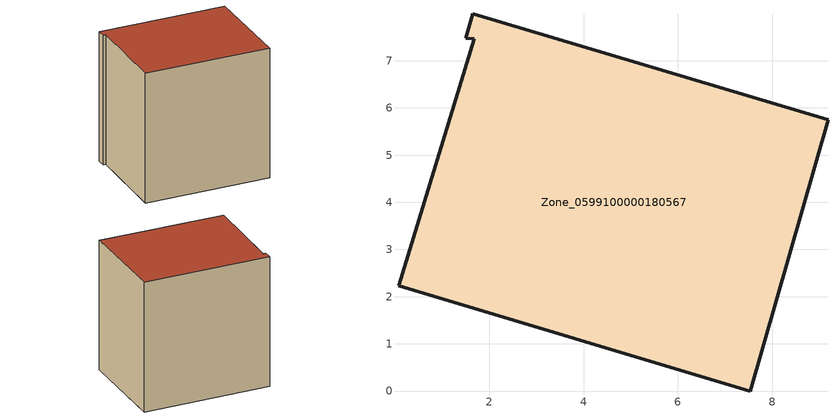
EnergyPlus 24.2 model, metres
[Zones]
Zone_0599100000180567
 floor ground (C_G): 1.68,7.46 1.5,7.47 1.65,7.99 9.18,5.75 7.53,0 0.08,2.23 z3.09
 wall outside (C_F): 9.18,5.75 1.65,7.99 1.5,7.47 1.68,7.46 0.08,2.23 7.53,0 9.18,5.75 z3.09:11.29
 roof outside (C_R): 1.5,7.47 1.68,7.46 0.08,2.23 7.53,0 9.18,5.75 1.65,7.99 z11.29
[BUILDING]
Pand.0599100000180567: North Axis=0; Terrain=City; Loads Convergence Tolerance Value=0.04; Temperature Convergence Tolerance Value=0.4; Solar Distribution=FullExterior; Maximum Number of Warmup Days=25; Minimum Number of Warmup Days=1
[Site:Location]
Rotterdam.The.Hague.AP_ZH_NLD Design_Conditions: Latitude=51.96; Longitude=4.45; Time Zone=1; Elevation=-4.5
[SITE:GROUNDTEMPERATURE:BUILDINGSURFACE]
18, 18, 18, 18, 18, 18, 18, 18, 18, 18, 18, 18
[MATERIAL] Thermal Absorptance=0.9; Solar Absorptance=0.7; Visible Absorptance=0.7
Name | Roughness | Thickness | Conductivity | Density | Specific Heat
G.TI.1946-1964 | MediumSmooth | 0.15 | 1 | 540 | 1210
F.TI.1946-1964 | Rough | 0.3 | 0.857143 | 1920 | 840
R.TI.1946-1964 | MediumRough | 0.2 | 0.277778 | 1500 | 1000
[CONSTRUCTION]
C_G: G.TI.1946-1964
C_F: F.TI.1946-1964
C_R: R.TI.1946-1964
[ZONE]
Zone_0599100000180567: Type=1; Multiplier=1; Ceiling Height=Autocalculate; Volume=Autocalculate; Floor Area=autocalculate; Part of Total Floor Area=Yes
[ZONEINFILTRATION:DESIGNFLOWRATE]
Infil_Zone_0599100000180567: Zone or ZoneList or Space or SpaceList=Zone_0599100000180567; Schedule=AlwaysOn; Design Flow Rate Calculation Method=Flow/Area; Flow Rate per Floor Area=0.003; Constant Term Coefficient=1; Temperature Term Coefficient=0; Velocity Term Coefficient=0; Velocity Squared Term Coefficient=0
[HVACTEMPLATE:ZONE:IDEALLOADSAIRSYSTEM]
Zone_0599100000180567: Maximum Heating Supply Air Temperature=50; Minimum Cooling Supply Air Temperature=13; Maximum Heating Supply Air Humidity Ratio=0.0156; Minimum Cooling Supply Air Humidity Ratio=0.0077; Heating Limit=NoLimit; Cooling Limit=NoLimit; Dehumidification Control Type=ConstantSensibleHeatRatio; Cooling Sensible Heat Ratio=0.7; Dehumidification Setpoint=60; Humidification Control Type=None; Humidification Setpoint=30; Outdoor Air Method=None; Outdoor Air Flow Rate per Person=0.00944; Outdoor Air Flow Rate per Zone Floor Area=0; Outdoor Air Flow Rate per Zone=0; Demand Controlled Ventilation Type=None; Outdoor Air Economizer Type=NoEconomizer; Heat Recovery Type=None; Sensible Heat Recovery Effectiveness=0.7; Latent Heat Recovery Effectiveness=0.65
[ZONECONTROL:THERMOSTAT]
ThermostatControl_Zone_0599100000180567: Zone or ZoneList=Zone_0599100000180567; Control Type Schedule=DualSetpointControlType; Control 1=Thermostat_Zone_0599100000180567; Temperature Difference Between Cutout And Setpoint=0
[THERMOSTATSETPOINT:DUALSETPOINT]
Thermostat_Zone_0599100000180567: Heating Setpoint Temperature Schedule=HeatingSetpoint_Zone_0599100000180567; Cooling Setpoint Temperature Schedule=CoolingSetpoint_Zone_0599100000180567
[SCHEDULE:COMPACT]
HeatingSetpoint_Zone_0599100000180567: Through: 12/31, For: AllDays, Until: 24:00, 21
CoolingSetpoint_Zone_0599100000180567: Through: 12/31, For: AllDays, Until: 24:00, 24
DualSetpointControlType: Through: 12/31, For: AllDays, Until: 24:00, 4
AlwaysOn: Through: 12/31, For: AllDays, Until: 24:00, 1
